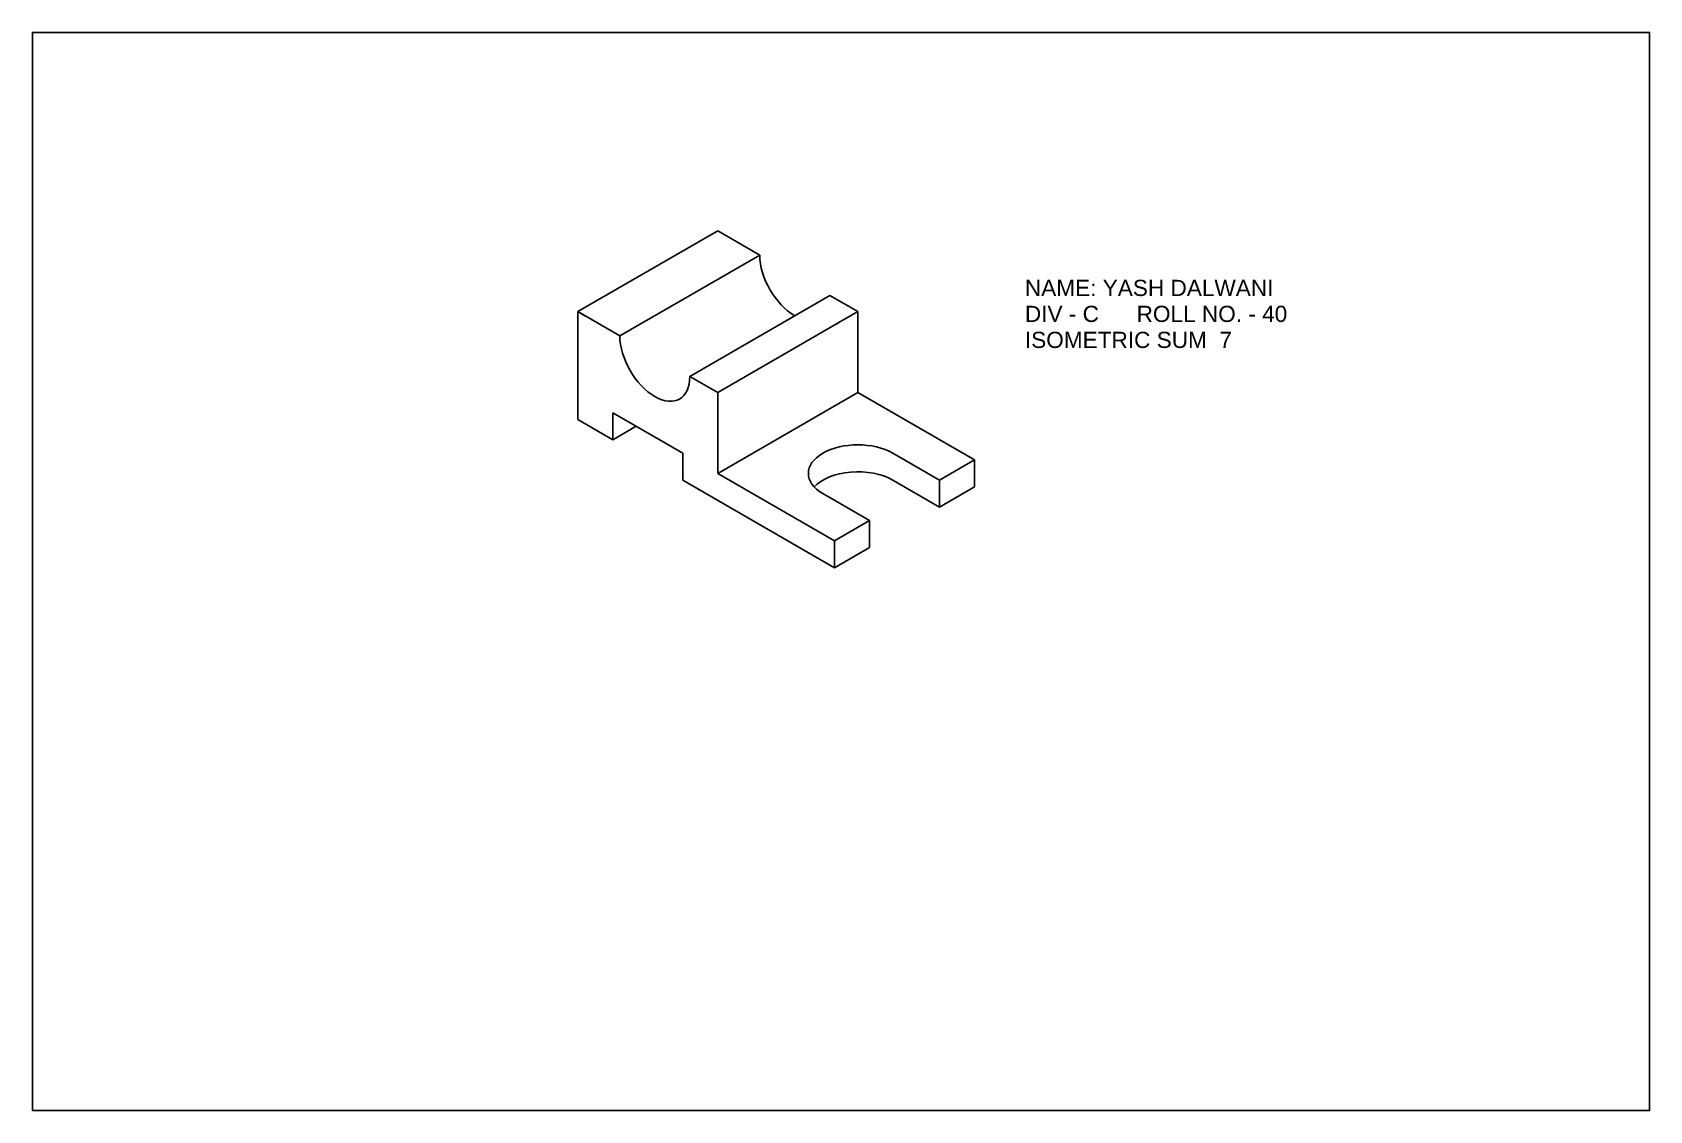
# Model space of a CAD drawing. Header units: millimetres. Extents: x 0 to 600, y 0 to 400.
import ezdxf

# ---------------------------------------------------------------- set-up
doc = ezdxf.new("R2010")
doc.units = ezdxf.units.MM
doc.header["$LTSCALE"] = 7
doc.header["$MEASUREMENT"] = 0
doc.styles.get("Standard").update_dxf_attribs({"font": 'arial.ttf'})

msp = doc.modelspace()

# ---------------------------------------------------------------- linework, layer by layer
for p, q in [((202.34, 296.39), (254.3, 326.39)), ((254.3, 326.39), (269.89, 317.39)), ((217.93, 287.39), (269.89, 317.39)), ((243.91, 272.39), (295.87, 302.39)), ((295.87, 302.39), (306.26, 296.39)), ((202.34, 256.39), (202.34, 296.39)), ((202.34, 296.39), (217.93, 287.39)), ((202.34, 296.39), (204.94, 294.89)), ((306.26, 296.39), (254.3, 266.39)), ((306.26, 266.39), (306.26, 296.39)), ((243.91, 272.39), (254.3, 266.39)), ((254.3, 266.39), (254.3, 236.39)), ((254.3, 236.39), (306.26, 266.39)), ((306.26, 266.39), (349.57, 241.39)), ((215.33, 248.89), (215.33, 258.89)), ((215.33, 258.89), (241.31, 243.89)), ((202.34, 256.39), (215.33, 248.89)), ((202.34, 256.39), (215.33, 248.89)), ((215.33, 248.89), (223.99, 253.89)), ((241.31, 243.89), (241.31, 233.89)), ((319.26, 243.89), (336.58, 233.89)), ((336.58, 233.89), (349.57, 241.39)), ((349.57, 231.39), (349.57, 241.39)), ((254.3, 236.39), (297.6, 211.39)), ((241.31, 233.89), (297.6, 201.39)), ((310.6, 218.89), (293.27, 228.89)), ((336.58, 223.89), (319.26, 233.89)), ((336.58, 233.89), (336.58, 223.89)), ((336.58, 223.89), (349.57, 231.39)), ((297.6, 211.39), (310.6, 218.89)), ((310.6, 218.89), (310.6, 208.89)), ((297.6, 201.39), (297.6, 211.39)), ((297.6, 201.39), (310.6, 208.89))]:
    msp.add_line(p, q)
msp.add_lwpolyline([(0, 0), (600, 0), (600, 400), (0, 400)], close=True)
for centre, major_axis, end_param in [((282.82, 309.86), (9.19, -15.91), 5.497787), ((230.92, 279.89), (9.19, -15.91), 7.068583), ((306.26, 236.39), (-18.37, 0), 7.068583), ((306.26, 226.39), (-18.37, 0), 5.792303)]:
    msp.add_ellipse(centre, major_axis=major_axis, ratio=0.57735, start_param=3.926991, end_param=end_param)

# ---------------------------------------------------------------- texts
for s, p in [('NAME: YASH DALWANI', (368.22, 302.2)), ('DIV - C      ROLL NO. - 40', (368.22, 292.56)), ('ISOMETRIC SUM  7', (368.22, 282.92))]:
    msp.add_text(s, height=6).set_placement(p)

doc.saveas('drawing.dxf')
